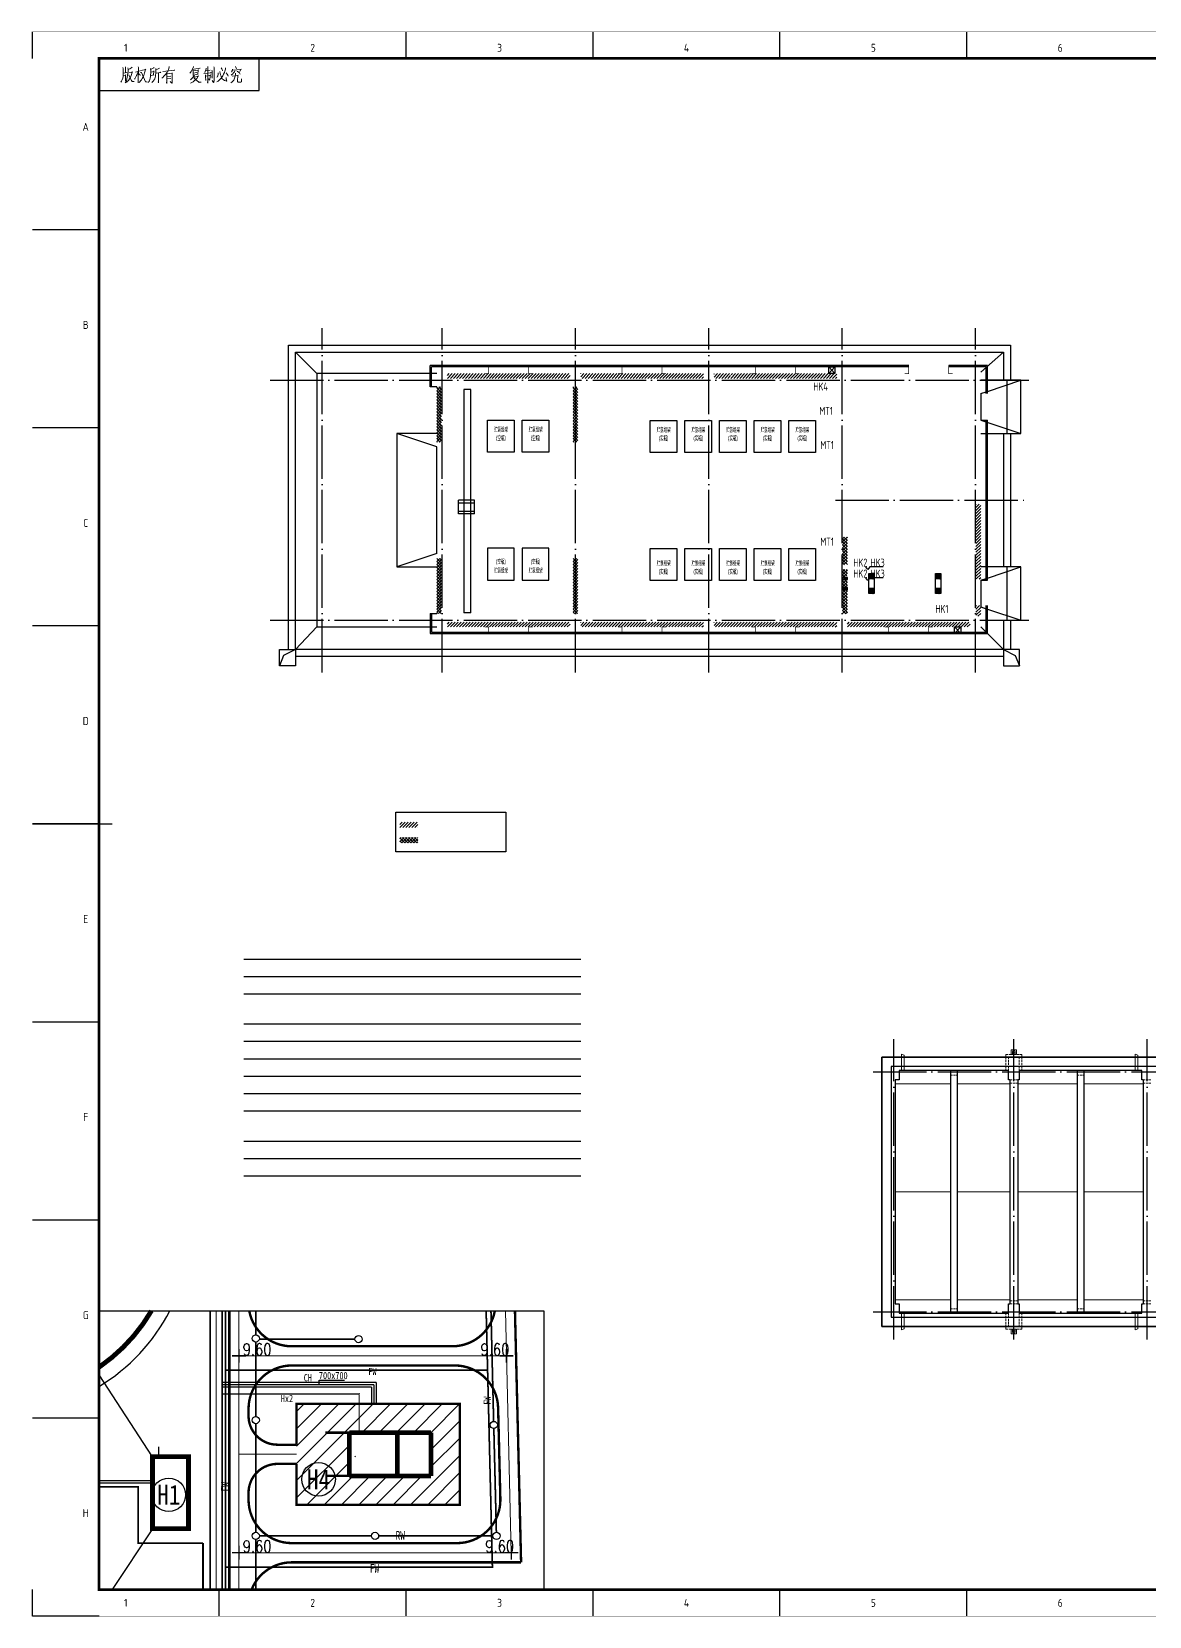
# Model space of a CAD drawing. Extents: x 175045 to 467920, y -30962 to 28493.
# Drawn here: x 291625 to 333536, y -30937 to 28473 of the extents above; entities that cross this region are included whole.
import ezdxf
from ezdxf.enums import TextEntityAlignment as Align

# ---------------------------------------------------------------- set-up
doc = ezdxf.new("R2010")
doc.units = 0
doc.header["$LTSCALE"] = 1000
doc.header["$MEASUREMENT"] = 0
for name, pattern in [('CENTER', [50.8, 31.75, -6.35, 6.35, -6.35]), ('CENTER1', [1.125, 0.75, -0.125, 0.125, -0.125]), ('DASH', [0.35, 0.25, -0.1]), ('DASHDOT', [1, 0.5, -0.25, 0, -0.25]), ('DASHED', [19.05, 12.7, -6.35]), ('DOTE', [2.42, 2, -0.2, 0.02, -0.2])]:
    doc.linetypes.add(name, pattern=pattern)
for name, color, linetype in [('3T_WOOD', 21, 'Continuous'), ('BM', 7, 'Continuous'), ('DIM_LEAD', 3, 'Continuous'), ('DOTE', 1, 'DOTE'), ('G-CH', 6, 'Continuous'), ('G-FW', 6, 'Continuous'), ('G-H2', 6, 'Continuous'), ('G-RW', 235, 'Continuous'), ('G-加药', 6, 'Continuous'), ('G-循环水补充水管', 6, 'Continuous'), ('PUB_TEXT', 7, 'Continuous'), ('S-室内标高', 7, 'Continuous'), ('S-排水箭头', 7, 'Continuous'), ('WALL', 255, 'Continuous'), ('Z-本期建构筑物', 4, 'Continuous'), ('坡道', 7, 'Continuous'), ('放坡', 4, 'Continuous'), ('虚线', 5, 'DASH'), ('设备外形', 251, 'Continuous'), ('轻质板', 8, 'Continuous'), ('铺地', 7, 'Continuous')]:
    doc.layers.add(name, color=color, linetype=linetype)
for name, color, linetype, lineweight in [('ROAD-CENT', 7, 'CENTER', 0), ('road_mr', 2, 'Continuous', 0), ('Road_s标高', 23, 'Continuous', 0), ('Z-综合管架', 25, 'Continuous', 0), ('z-说明', 7, 'Continuous', 0), ('屋面', 2, 'Continuous', 20), ('水', 33, 'Continuous', 18)]:
    doc.layers.add(name, color=color, linetype=linetype, lineweight=lineweight)
doc.styles.add('DIMST', font='SIMHEI.TTF', dxfattribs={"height": 15})
doc.styles.add('HT', font='SIMHEI.TTF')
doc.styles.add('HZ', font='geditxt.shx', dxfattribs={"width": 0.7, "bigfont": 'dxt.shx'})
doc.styles.add('SIMPLEX', font='txt.shx', dxfattribs={"height": 0.2})
doc.styles.get("Standard").update_dxf_attribs({"font": 'GBENOR', "bigfont": 'GBCBIG'})
doc.styles.add('TSSD_Rein', font='Tssdeng.shx', dxfattribs={"width": 0.7, "bigfont": 'tssdchn.shx'})
doc.styles.add('黑体', font='SIMHEI.TTF')
doc.linetypes.add('WALL', pattern='A,1,-1e-06,["■",HT,S=0.15,R=0,X=0,Y=-0.16],-1e-06', length=1.000002)
doc.linetypes.add('ZIGZAG', pattern='A,0.00254,-5.08,[131,ltypeshp.shx,S=5.08,R=0,X=-5.08,Y=0],-10.16,[131,ltypeshp.shx,S=5.08,R=180,X=5.08,Y=0],-5.08', length=20.32254)

# ---------------------------------------------------------------- blocks, each defined once
blk = doc.blocks.new('jzw-bh')
blk.add_circle((0, 0), 1.4)
at = {"style": 'SIMPLEX', "width": 0.8}
blk.add_attdef('JZW', text='', height=1, dxfattribs=at).set_placement((0, 0), align=Align.MIDDLE)
blk = doc.blocks.new('DLZXBG')
at = {"layer": 'Road_s标高', "const_width": 0.3}
for points in [[(-1.44, 0), (1.44, 0)], [(0, -1.44), (0, 1.44)]]:
    blk.add_lwpolyline(points, dxfattribs=at)
blk = doc.blocks.new('8')
at = {"layer": '铺地'}
h = blk.add_hatch(dxfattribs=at)
h.set_pattern_fill('ANSI31', color=252, scale=0.8, style=0)
h.set_pattern_definition([(45, (522.1867, 0), (-1.7960512, 1.7960512), [])])
h.paths.add_polyline_path([(3038.19, 1702), (3072.19, 1702), (3072.19, 1723), (3038.19, 1723)])
h.paths.add_polyline_path([(3049.19, 1717), (3059.19, 1717), (3066.19, 1717), (3066.19, 1708), (3059.19, 1708), (3049.19, 1708)], flags=16)
h.paths.add_polyline_path([(3050.15, 1712.13), (3054.04, 1712.13), (3052.09, 1710.18)], flags=0)
h.paths.add_polyline_path([(3050.56, 1711.92), (3059.09, 1711.92), (3059.09, 1715.95), (3050.56, 1715.95)], flags=8)
at = {"layer": 'G-CH', "color": 252, "linetype": 'CENTER1', "ltscale": 5}
for q in [(3022.69, 1727), (3054.32, 1723)]:
    blk.add_line((3054.32, 1727), q, dxfattribs=at)
at = {"layer": 'G-CH', "color": 252}
for p, q in [((3042.89, 1727), (3042.89, 1727.96)), ((3042.89, 1727.96), (3048.19, 1727.96))]:
    blk.add_line(p, q, dxfattribs=at)
at = {"layer": 'G-CH', "color": 252, "const_width": 0.25}
for points in [[(3054.82, 1727.5), (3022.69, 1727.5)], [(3053.82, 1726.5), (3022.69, 1726.5)], [(3053.82, 1726.5), (3053.82, 1723)], [(3054.82, 1727.5), (3054.82, 1723)]]:
    blk.add_lwpolyline(points, dxfattribs=at)
at = {"layer": 'G-FW', "color": 252, "const_width": 0.35}
for points in [[(3023.39, 1742.38), (3023.39, 1684.34)], [(3077.69, 1742.38), (3078.99, 1689)], [(3077.94, 1730), (3023.19, 1730)], [(3079.17, 1689), (3023.19, 1689)]]:
    blk.add_lwpolyline(points, dxfattribs=at)
at = {"layer": 'G-H2', "color": 252, "const_width": 0.1}
for points in [[(3022.69, 1725.2), (3051.39, 1725.2)], [(3022.69, 1725), (3051.19, 1725)], [(3051.19, 1717), (3051.19, 1725)], [(3051.39, 1717), (3051.39, 1725.2)]]:
    blk.add_lwpolyline(points, dxfattribs=at)
at = {"layer": 'G-RW', "color": 252, "ltscale": 0.5, "const_width": 0.35}
for points in [[(3029.69, 1742.38), (3029.69, 1737.38)], [(3078.69, 1742.38), (3079.25, 1719.37)], [(3050.36, 1736.5), (3030.43, 1736.5)], [(3029.69, 1735.88), (3029.69, 1720.38)], [(3029.69, 1718.88), (3029.69, 1696.25)], [(3079.29, 1717.87), (3079.82, 1696.26)], [(3029.69, 1694.75), (3029.69, 1684.34)], [(3053.79, 1695.5), (3030.44, 1695.5)], [(3079.09, 1695.5), (3055.29, 1695.5)]]:
    blk.add_lwpolyline(points, dxfattribs=at)
at = {"layer": 'G-RW', "color": 252}
for centre in [(3029.69, 1736.63), (3051.11, 1736.5), (3029.69, 1719.63), (3079.27, 1718.61), (3029.69, 1695.5), (3054.54, 1695.5), (3079.84, 1695.5)]:
    blk.add_circle(centre, 0.75, dxfattribs=at)
at = {"layer": 'G-加药', "color": 252, "const_width": 0.3}
for points in [[(3008.19, 1707), (2997.04, 1707)], [(3008.19, 1706.5), (2997.04, 1706.5)]]:
    blk.add_lwpolyline(points, dxfattribs=at)
at = {"layer": 'G-循环水补充水管', "color": 252, "const_width": 0.35}
for points in [[(3018.7, 1694), (3005.19, 1694), (3005.19, 1704.7), (3005.19, 1705.7), (2997.04, 1705.7)], [(3018.7, 1684.34), (3018.7, 1694)]]:
    blk.add_lwpolyline(points, dxfattribs=at)
at = {"layer": 'ROAD-CENT', "color": 252, "linetype": 'DASHDOT', "ltscale": 10}
for p, q in [((3026.19, 1742.38), (3026.19, 1684.34)), ((3081.69, 1742.38), (3082.92, 1692)), ((3081.92, 1733), (3026.19, 1733)), ((3038.19, 1712.5), (3026.19, 1712.5)), ((3082.92, 1692), (3026.19, 1692))]:
    blk.add_line(p, q, dxfattribs=at)
at = {"layer": 'road_mr', "color": 252, "const_width": 0.5}
for points in [[(3024.19, 1742.38), (3024.19, 1684.34)], [(3083.69, 1742.38), (3084.97, 1690)], [(3080.18, 1722.22), (3080.28, 1718.22)], [(3080.18, 1722.22), (3080.65, 1703.22)]]:
    blk.add_lwpolyline(points, dxfattribs=at)
for points in [[(3028.33, 1742.38, 0.362218), (3037.19, 1735)], [(3070.65, 1735, 0.36222), (3079.5, 1742.38, 0.36222)], [(3037.19, 1731, 0.414214), (3028.19, 1722)], [(3080.18, 1722.22, 0.407062), (3071.18, 1731)], [(3028.19, 1722), (3028.19, 1720.5, 0.414214), (3034.19, 1714.5), (3038.19, 1714.5)], [(3038.19, 1710.5), (3034.19, 1710.5, 0.414214), (3028.19, 1704.5), (3028.19, 1703)], [(3028.19, 1703, 0.414213), (3037.19, 1694)], [(3071.65, 1694, 0.421401), (3080.65, 1703.22)], [(3037.19, 1690, 0.306767), (3028.83, 1684.34, 0.306767)]]:
    blk.add_lwpolyline(points, format="xyb", dxfattribs=at)
at = {"layer": 'road_mr', "color": 252, "ltscale": 10, "const_width": 0.5}
for points in [[(3070.65, 1735), (3037.19, 1735)], [(3071.18, 1731), (3037.19, 1731)], [(3071.65, 1694), (3037.19, 1694)], [(3084.97, 1690), (3037.19, 1690)]]:
    blk.add_lwpolyline(points, dxfattribs=at)
at = {"layer": 'S-室内标高', "color": 252}
blk.add_line((3009.4, 1714.09), (3009.4, 1712), dxfattribs=at)
at = {"layer": 'S-排水箭头', "color": 252}
for points in [[(3008.19, 1712), (2997.04, 1729.07)], [(3008.19, 1697), (2999.75, 1684.34)]]:
    blk.add_lwpolyline(points, dxfattribs=at)
at = {"layer": 'Z-本期建构筑物', "color": 252, "const_width": 1}
for points in [[(2997.04, 1730.64, 0.110193), (3007.96, 1742.38)], [(2997.04, 1730.64, 0.110193), (3007.96, 1742.38, 0.110193)]]:
    blk.add_lwpolyline(points, format="xyb", dxfattribs=at)
at = {"layer": 'Z-本期建构筑物'}
blk.add_lwpolyline([(2997.04, 1742.38), (3089.72, 1742.38), (3089.72, 1684.34), (2997.04, 1684.34)], close=True, dxfattribs=at)
at = {"layer": 'Z-本期建构筑物', "color": 252, "linetype": 'WALL', "ltscale": 10, "const_width": 0.5}
blk.add_lwpolyline([(3038.19, 1714.5), (3038.19, 1723), (3072.19, 1723), (3072.19, 1702), (3038.19, 1702), (3038.19, 1710.5)], dxfattribs=at)
at = {"layer": 'Z-本期建构筑物', "color": 4}
for points, const_width in [([(3049.19, 1717), (3044.19, 1717)], 0.5), ([(3059.19, 1717), (3049.19, 1717)], 1), ([(3049.19, 1717), (3049.19, 1708)], 1), ([(3059.19, 1717), (3066.19, 1717)], 1), ([(3059.19, 1708), (3059.19, 1717)], 1), ([(3066.19, 1717), (3066.19, 1708)], 1), ([(3049.19, 1708), (3044.19, 1708)], 0.5), ([(3059.19, 1708), (3049.19, 1708)], 1), ([(3066.19, 1708), (3059.19, 1708)], 1)]:
    blk.add_lwpolyline(points, dxfattribs=dict(at, const_width=const_width))
at = {"layer": 'Z-本期建构筑物', "color": 252, "const_width": 1}
blk.add_lwpolyline([(3008.19, 1712), (3008.19, 1697), (3015.69, 1697), (3015.69, 1712)], close=True, dxfattribs=at)
at = {"layer": 'Z-本期建构筑物', "color": 252, "ltscale": 10}
blk.add_arc((2976.19, 1761), 40.2, 301.2419, 332.4102, dxfattribs=at)
at = {"layer": 'Z-综合管架', "color": 252, "linetype": 'ZIGZAG', "ltscale": 0.15}
blk.add_line((3021.44, 1742.38), (3021.44, 1684.34), dxfattribs=at)
at = {"layer": 'Z-综合管架', "color": 252, "const_width": 0.3}
for points in [[(3020.19, 1742.38), (3020.19, 1684.34)], [(3022.69, 1684.34), (3022.69, 1742.38)]]:
    blk.add_lwpolyline(points, dxfattribs=at)
at = {"layer": '放坡', "color": 252}
blk.add_arc((2976.19, 1761), 36.83, 304.4806, 329.6334, dxfattribs=at)
at = {"layer": 'BM', "color": 252}
ref = blk.add_blockref('jzw-bh', (3042.77, 1707.29), dxfattribs=dict(at, xscale=2.50000000000001, yscale=2.5, zscale=2.5, rotation=359.9999573616801))
ref.add_attrib('JZW', 'H4', dxfattribs={"layer": '0', "height": 4.167, "style": '黑体', "width": 0.85}).set_placement((3042.77, 1707.29), align=Align.MIDDLE)
ref = blk.add_blockref('jzw-bh', (3011.57, 1704.06), dxfattribs=dict(at, xscale=2.50000000000001, yscale=2.5, zscale=2.5, rotation=359.9999573616799))
ref.add_attrib('JZW', 'H1', dxfattribs={"layer": '0', "height": 4.167, "style": '黑体', "width": 0.85}).set_placement((3011.57, 1704.06), align=Align.MIDDLE)
at = {"layer": 'Z-本期建构筑物', "color": 252}
for p in [(3026.19, 1733), (3081.92, 1733), (3026.19, 1692), (3082.92, 1692)]:
    blk.add_blockref('DLZXBG', p, dxfattribs=at)
at = {"layer": 'G-CH', "color": 252, "style": 'DIMST', "width": 0.7}
for s, p in [('700x700', (3042.84, 1728.16)), ('CH', (3039.68, 1727.7))]:
    blk.add_text(s, height=1.5, dxfattribs=at).set_placement(p)
at = {"layer": 'G-FW', "color": 252, "ltscale": 0.5, "style": 'HT', "width": 0.8}
for height, p in [(1.5, (3053.14, 1729, 4.6)), (1.8, (3053.43, 1687.84, 4.6))]:
    blk.add_text('FW', height=height, dxfattribs=at).set_placement(p)
for height, p in [(1.5, (3078.65, 1722.82, 4.6)), (1.8, (3024.22, 1704.74, 4.6))]:
    blk.add_text('FW', height=height, rotation=90, dxfattribs=at).set_placement(p)
at = {"layer": 'G-H2', "color": 252, "style": 'HT', "width": 0.8}
blk.add_text('Hx2', height=1.5, dxfattribs=at).set_placement((3034.91, 1723.38, 4.6))
at = {"layer": 'G-RW', "color": 252, "ltscale": 0.5, "style": 'HT', "width": 0.8}
blk.add_text('RW', height=1.8, dxfattribs=at).set_placement((3058.82, 1694.73, 4.6))
at = {"layer": 'z-说明', "color": 252, "style": 'HZ', "width": 0.8}
for p in [(3026.97, 1733.08, 4.6), (3076.52, 1733.08, 4.6), (3026.97, 1692.08, 4.6), (3077.52, 1692.08, 4.6)]:
    blk.add_text('9.60', height=2.5, dxfattribs=at).set_placement(p)
blk = doc.blocks.new('GEDI_WK_A1')
at = {"color": 3}
for p, q in [((0, 584), (0, 594)), ((70.08, 584), (70.08, 594)), ((140.17, 584), (140.17, 594)), ((210.25, 584), (210.25, 594)), ((280.33, 584), (280.33, 594)), ((350.42, 584), (350.42, 594)), ((85, 572), (85, 584)), ((25, 572), (85, 572)), ((25, 519.75), (0, 519.75)), ((25, 445.5), (0, 445.5)), ((25, 371.25), (0, 371.25)), ((25, 297), (0, 297)), ((25, 222.75), (0, 222.75)), ((25, 148.5), (0, 148.5)), ((25, 74.25), (0, 74.25)), ((0, 0), (0, 10)), ((70.08, 0), (70.08, 10)), ((140.17, 0), (140.17, 10)), ((210.25, 0), (210.25, 10)), ((280.33, 0), (280.33, 10)), ((350.42, 0), (350.42, 10)), ((25, 0), (0, 0))]:
    blk.add_line(p, q, dxfattribs=at)
for points, const_width in [([(0, 0), (841, 0), (841, 594), (0, 594)], 0.1), ([(25, 10), (831, 10), (831, 584), (25, 584)], 1)]:
    blk.add_lwpolyline(points, close=True, dxfattribs=dict(at, const_width=const_width))
at = {"color": 3, "const_width": 0.5}
blk.add_lwpolyline([(30, 297), (0, 297)], dxfattribs=at)
at = {"color": 3}
for s, p in [('1', (35.04, 588)), ('2', (105.12, 588)), ('3', (175.21, 588)), ('4', (245.29, 588)), ('5', (315.38, 588)), ('6', (385.46, 588)), ('1', (35.04, 5)), ('2', (105.12, 5)), ('3', (175.21, 5)), ('4', (245.29, 5)), ('5', (315.38, 5)), ('6', (385.46, 5))]:
    blk.add_text(s, height=3, dxfattribs=at).set_placement(p, align=Align.MIDDLE)
for s, p in [('A', (20, 556.88)), ('B', (20, 482.62)), ('C', (20, 408.38)), ('D', (20, 334.12)), ('E', (20, 259.88)), ('F', (20, 185.62)), ('G', (20, 111.38)), ('H', (20, 37.12))]:
    blk.add_text(s, height=3, dxfattribs=at).set_placement(p, align=Align.CENTER)
blk = doc.blocks.new('GEDI_Copyright_2012')
at = {"color": 7, "lineweight": 0}
for points in [[(8.99, -3.43), (9.11, -3.83), (9.11, -5.03), (9.11, -5.93), (9.03, -6.73), (8.9, -7.33), (8.73, -8.03), (8.48, -8.53), (8.22, -8.93)], [(9.16, -5.48), (10.39, -5.28)], [(10.81, -3.53), (10.9, -4.03), (10.9, -4.68), (10.81, -5.53), (10.73, -6.33), (10.6, -7.03), (10.47, -7.68), (10.3, -8.23), (10.09, -8.72), (9.84, -9.08)], [(9.88, -3.13), (9.96, -3.43), (9.96, -5.33)], [(11.2, -5.43), (12.56, -5.08), (12.47, -4.93), (12.26, -5.58), (12, -6.38), (11.75, -6.98), (11.45, -7.63), (11.03, -8.23), (10.6, -8.68), (10.26, -9.03)], [(12.43, -3.23), (12.34, -3.38), (11.53, -3.88), (10.98, -4.13)], [(14.72, -4.88), (14.42, -5.73), (14.08, -6.43), (13.74, -7.13), (13.45, -7.63), (13.36, -7.78)], [(13.62, -5.08), (15.4, -4.68)], [(14.64, -3.13), (14.81, -3.38), (14.76, -3.33), (14.72, -9.13), (14.68, -8.72), (14.72, -8.13)], [(14.72, -5.63), (15.27, -6.03), (15.4, -6.33)], [(15.7, -4.48), (17.52, -4.18), (17.44, -4.03), (17.27, -4.68), (17.1, -5.43), (16.93, -5.93), (16.76, -6.43), (16.55, -6.93), (16.21, -7.48), (15.91, -7.98), (15.61, -8.43), (15.32, -8.72), (15.02, -8.98)], [(15.61, -5.23), (15.87, -5.28), (17.44, -8.72), (18.2, -8.83), (17.44, -8.63), (17.14, -8.08)], [(20.67, -3.38), (20.5, -3.48), (19.35, -4.13), (19.27, -3.73), (19.4, -4.13), (19.4, -5.43), (19.35, -6.23), (19.31, -6.78), (19.22, -7.33), (19.1, -7.83), (18.93, -8.33), (18.72, -8.68), (18.54, -8.98)], [(19.48, -6.38), (19.56, -6.33), (20.54, -6.18), (20.41, -6.23), (20.54, -4.68), (20.63, -4.88), (19.44, -5.13)], [(22.67, -3.58), (21.99, -3.98), (21.35, -4.13), (21.26, -3.73), (21.35, -4.33), (21.31, -4.93), (21.26, -5.58), (21.22, -6.13), (21.13, -6.63), (21.05, -7.18), (20.92, -7.58), (20.71, -7.88), (20.5, -8.23), (20.28, -8.53), (20.07, -8.78), (19.86, -8.98)], [(21.31, -5.53), (23.22, -5.23), (23.09, -5.18), (22.88, -5.28)], [(22.28, -5.43), (22.28, -9.13), (22.24, -8.88), (22.28, -8.48)], [(26.28, -2.98), (26.28, -3.23), (26.02, -4.08), (25.76, -4.68), (25.51, -5.08), (25.04, -5.83), (24.36, -6.63), (23.9, -7.13), (23.6, -7.38)], [(23.98, -4.83), (28.4, -4.43), (28.14, -4.33)], [(25.34, -5.53), (25.43, -5.73), (25.38, -9.03), (25.38, -9.33), (25.34, -9.03), (25.38, -8.68)], [(25.43, -5.73), (27.38, -5.53), (27.38, -5.43), (27.47, -5.53), (27.38, -5.58), (27.38, -9.08), (27.34, -9.28), (26.66, -8.63), (27.34, -9.18)], [(28.14, -4.33), (27.8, -4.48)], [(35.45, -3.03), (35.49, -3.23), (34.98, -4.18), (34.52, -4.83), (34.26, -5.23), (34.05, -5.53)], [(35.11, -4.08), (36.34, -3.93), (37.87, -3.68), (37.75, -3.63), (37.49, -3.73)], [(35.24, -4.43), (35.28, -4.73), (35.32, -5.58), (35.32, -6.38), (35.28, -6.23), (37.19, -5.93), (37.07, -5.93), (37.15, -4.23), (37.28, -4.38), (35.28, -4.68)], [(36.64, -5.28), (35.36, -5.48)], [(39.27, -5.63), (42.08, -5.33), (42.03, -5.33), (41.87, -5.28), (41.65, -5.38)], [(40.12, -3.58), (40.16, -3.88), (39.83, -4.93), (39.66, -5.23)], [(40.12, -4.48), (41.74, -4.33)], [(40.8, -3.03), (40.84, -3.28), (40.8, -9.23), (40.72, -8.88), (40.8, -8.53)], [(42.33, -4.33), (42.42, -4.58), (42.42, -7.33), (42.33, -6.83), (42.37, -6.53)], [(43.1, -3.13), (43.18, -3.43), (43.14, -8.23), (43.14, -8.53), (43.1, -8.78), (43.05, -8.88), (42.97, -8.98), (42.37, -8.23), (43.05, -8.88)], [(47.43, -3.48), (47.39, -4.03), (47.17, -4.73), (47, -5.28), (46.71, -5.88), (46.45, -6.48), (46.2, -6.88), (45.86, -7.38), (45.47, -7.78), (45.09, -8.13), (44.67, -8.48), (44.24, -8.72)], [(44.67, -5.43), (44.63, -5.93), (44.5, -6.48), (44.37, -6.83), (44.24, -7.03)], [(45.26, -4.88), (45.43, -5.63), (45.56, -6.18), (45.77, -6.68), (45.99, -7.23), (46.24, -7.63), (46.58, -7.93), (47.05, -8.28), (47.51, -8.43), (47.81, -8.48), (47.94, -8.48), (47.73, -7.78), (47.64, -7.13), (47.81, -8.48)], [(45.82, -3.53), (46.07, -3.93), (46.24, -4.28), (46.32, -4.48), (46.32, -4.63)], [(47.64, -5.43), (48.07, -5.93), (48.36, -6.28), (48.49, -6.58)], [(51.21, -5.48), (51.21, -5.83), (51.08, -6.58), (50.95, -7.03), (50.83, -7.43), (50.7, -7.78), (50.53, -8.13), (50.32, -8.43), (50.06, -8.68), (49.77, -8.93), (49.43, -9.18)], [(50.91, -4.68), (50.83, -4.98), (50.44, -5.43), (50.06, -5.83), (49.81, -6.03), (49.55, -6.23)], [(50.06, -3.98), (50.02, -4.33), (49.94, -4.58), (49.85, -4.83), (49.77, -4.98), (49.68, -5.03), (50.02, -4.43), (53.29, -4.13), (53.16, -4.03), (52.78, -4.83)], [(51.21, -3.03), (51.47, -3.58), (51.55, -3.93)], [(51.76, -4.78), (52.27, -5.13), (52.65, -5.43), (52.83, -5.68), (52.91, -5.88)], [(9.11, -6.38), (10.01, -6.28), (9.92, -6.13), (9.92, -8.38), (9.88, -8.08), (9.88, -7.68)], [(11.15, -6.08), (12.34, -8.63), (13.15, -8.68), (12.38, -8.58), (12.17, -8.28)], [(26.96, -6.58), (25.47, -6.73)], [(25.47, -7.68), (26.96, -7.53)], [(35.71, -6.38), (35.71, -6.53), (34.98, -7.43), (34.56, -7.78), (34.26, -8.03)], [(35.62, -6.88), (35.75, -6.98), (37.28, -6.68), (37.23, -6.53), (36.77, -7.33), (36.47, -7.68), (36.17, -7.98), (35.71, -8.38), (35.28, -8.72), (34.81, -8.98), (34.26, -9.23)], [(35.54, -7.38), (35.62, -7.43), (37.57, -8.98), (38.3, -8.93), (37.57, -8.93), (37.32, -8.78)], [(39.87, -6.13), (39.95, -6.68), (39.95, -6.78), (40, -8.28), (39.95, -7.98), (40, -7.73)], [(40, -6.58), (41.95, -6.28), (41.82, -6.13), (41.74, -6.53), (41.69, -7.18), (41.61, -7.63), (41.57, -7.93), (41.44, -8.08), (41.06, -7.58), (41.48, -8.03)], [(49.98, -6.68), (52.19, -6.43), (52.06, -6.28), (52.02, -6.58), (51.93, -8.18), (51.97, -8.63), (52.06, -8.78), (52.19, -8.88), (52.4, -8.88), (52.61, -8.88), (53.21, -8.88), (53.42, -8.78), (53.46, -8.72), (53.42, -7.68), (53.42, -8.78)]]:
    blk.add_lwpolyline(points, dxfattribs=at)

msp = doc.modelspace()

# ---------------------------------------------------------------- hatches: boundary and pattern name
at = {"layer": 'WALL'}
h = msp.add_hatch(dxfattribs=at)
h.set_pattern_fill('ANSI31', color=251, scale=50, style=0)
h.set_pattern_definition([(45, (307215.54, 15474.36), (-56.1266, 56.1266), [])])
h.paths.add_polyline_path([(311815.5, 15474.4), (311815.5, 15654.4), (307215.5, 15654.4), (307215.5, 15474.4)])
h.paths.add_polyline_path([(316815.5, 15474.4), (316815.5, 15654.4), (312215.5, 15654.4), (312215.5, 15474.4)])
h = msp.add_hatch(dxfattribs=at)
h.set_pattern_fill('ANSI31', color=251, scale=50, style=0)
h.set_pattern_definition([(45, (317215.54, 15524.36), (-56.1266, 56.1266), [])])
h.paths.add_polyline_path([(317215.5, 15654.4), (317215.5, 15474.4), (317897.8, 15474.4), (317849.4, 15576.8, -1), (317832.4, 15613, -1), (317849.4, 15576.8), (317897.8, 15474.4), (321815.5, 15474.4), (321815.5, 15654.4)])
h = msp.add_hatch(dxfattribs=at)
h.set_pattern_fill('ANSI37', color=245, scale=50, style=0)
h.set_pattern_definition([(45, (306815.54, 6704.36), (-56.1266, 56.1266), []), (135, (306815.54, 6704.36), (-56.1266, -56.1266), [])])
h.paths.add_polyline_path([(306815.5, 14654.4), (306995.5, 14654.4), (306995.5, 15154.4), (306815.5, 15154.4)])
h.paths.add_polyline_path([(306995.5, 14654.4), (306815.5, 14654.4), (306815.5, 13084.4), (306995.5, 13084.4)])
h.paths.add_polyline_path([(306995.5, 8724.4), (306815.5, 8724.4), (306815.5, 7154.4), (306995.5, 7154.4)])
h.paths.add_polyline_path([(306995.5, 7154.4), (306815.5, 7154.4), (306815.5, 6654.4), (306995.5, 6654.4)])
h = msp.add_hatch(dxfattribs=at)
h.set_pattern_fill('ANSI37', color=245, scale=50, style=0)
h.set_pattern_definition([(45, (311925.54, 6704.36), (-56.1266, 56.1266), []), (135, (311925.54, 6704.36), (-56.1266, -56.1266), [])])
h.paths.add_polyline_path([(312015.5, 14504.4), (312105.5, 14504.4), (312105.5, 15154.4), (312015.5, 15154.4)])
h.paths.add_polyline_path([(312015.5, 15154.4), (311925.5, 15154.4), (311925.5, 14504.4), (312015.5, 14504.4)])
h.paths.add_polyline_path([(312015.5, 14504.4), (311925.5, 14504.4), (311925.5, 13084.4), (312015.5, 13084.4)])
h.paths.add_polyline_path([(312015.5, 13084.4), (312105.5, 13084.4), (312105.5, 14504.4), (312015.5, 14504.4)])
h.paths.add_polyline_path([(312105.5, 8724.4), (312015.5, 8724.4), (312015.5, 7104.4), (312105.5, 7104.4)])
h.paths.add_polyline_path([(312015.5, 8724.4), (311925.5, 8724.4), (311925.5, 7104.4), (312015.5, 7104.4)])
h.paths.add_polyline_path([(312015.5, 7104.4), (311925.5, 7104.4), (311925.5, 6654.4), (312015.5, 6654.4)])
h.paths.add_polyline_path([(312015.5, 6654.4), (312105.5, 6654.4), (312105.5, 7104.4), (312015.5, 7104.4)])
h = msp.add_hatch(dxfattribs=at)
h.set_pattern_fill('ANSI31', color=251, scale=50, style=0)
h.set_pattern_definition([(45, (322215.54, 6154.36), (-56.1266, 56.1266), [])])
h.paths.add_polyline_path([(326815.5, 6334.4), (322215.5, 6334.4), (322215.5, 6154.4), (326815.5, 6154.4)])
h.paths.add_polyline_path([(327035.5, 7954.4), (327215.5, 7954.4), (327215.5, 10754.4), (327035.5, 10754.4)])
h.paths.add_polyline_path([(327215.5, 6954.4), (327035.5, 6954.4), (327035.5, 6554.4), (327215.5, 6554.4)])
h = msp.add_hatch(dxfattribs=at)
h.set_pattern_fill('ANSI37', color=245, scale=50, style=0)
h.set_pattern_definition([(45, (322035.54, 6654.36), (-56.1266, 56.1266), []), (135, (322035.54, 6654.36), (-56.1266, -56.1266), [])])
h.paths.add_polyline_path([(322215.5, 7004.7), (322139.7, 7075.9, -1), (322110.5, 7103.3, -1), (322139.7, 7075.9), (322215.5, 7004.7), (322215.5, 7549.4), (322035.5, 7549.4), (322035.5, 6654.4), (322215.5, 6654.4)])
h.paths.add_polyline_path([(322035.5, 7629.4), (322159.3, 7629.4), (322215.5, 7712.5), (322215.5, 7929.4), (322035.5, 7929.4)])
h.paths.add_polyline_path([(322035.5, 8009.4), (322150.4, 8009.4), (322215.5, 8110.5), (322215.5, 8314.4), (322035.5, 8314.4)])
h.paths.add_polyline_path([(322215.5, 9524.4), (322035.5, 9524.4), (322035.5, 8494.4), (322215.5, 8494.4)])
h = msp.add_hatch(dxfattribs=at)
h.set_pattern_fill('ANSI31', color=251, scale=50, style=0)
h.set_pattern_definition([(45, (307215.54, 6154.36), (-56.1266, 56.1266), [])])
h.paths.add_polyline_path([(307215.5, 6334.4), (307215.5, 6154.4), (311815.5, 6154.4), (311815.5, 6334.4)])
h.paths.add_polyline_path([(316815.5, 6154.4), (316815.5, 6334.4), (312215.5, 6334.4), (312215.5, 6154.4)])
h = msp.add_hatch(dxfattribs=at)
h.set_pattern_fill('ANSI31', color=251, scale=50, style=0)
h.set_pattern_definition([(45, (317215.54, 6104.36), (-56.1266, 56.1266), [])])
h.paths.add_polyline_path([(321815.5, 6154.4), (321815.5, 6334.4), (317215.5, 6334.4), (317215.5, 6154.4)])
h = msp.add_hatch(dxfattribs=at)
h.set_pattern_fill('ANSI31', color=251, scale=50, style=0)
h.set_pattern_definition([(45, (305427.27, -1363.49), (-56.127, 56.127), [])])
h.paths.add_polyline_path([(306103, -1363.5), (306103, -1163.5), (305427.3, -1163.5), (305427.3, -1363.5)])
h = msp.add_hatch(dxfattribs=at)
h.set_pattern_fill('ANSI37', color=245, scale=50, style=0)
h.set_pattern_definition([(45, (134151.18, -254337.44), (-56.1266, 56.1266), []), (135, (134151.18, -254337.44), (-56.1266, -56.1266), [])])
h.paths.add_polyline_path([(306103, -1932), (306103, -1732), (305427.3, -1732), (305427.3, -1932)])
at = {"layer": '设备外形', "linetype": 'Continuous'}
h = msp.add_hatch(dxfattribs=at)
h.set_pattern_fill('STEEL', color=256, scale=20, style=0)
h.set_pattern_definition([(45, (247963.67, -28915.916), (-44.90128, 44.90128), []), (45, (247963.67, -28884.166), (-44.90128, 44.90128), [])])
h.paths.add_polyline_path([(323015.5, 8154.4), (323015.5, 7954.4), (323215.5, 7954.4), (323215.5, 8154.4)])
h.paths.add_polyline_path([(323215.5, 7604.4), (323015.5, 7604.4), (323015.5, 7404.4), (323215.5, 7404.4)])
h = msp.add_hatch(dxfattribs=at)
h.set_pattern_fill('STEEL', color=256, scale=20, style=0)
h.set_pattern_definition([(45, (250463.67, -28915.916), (-44.90128, 44.90128), []), (45, (250463.67, -28884.166), (-44.90128, 44.90128), [])])
h.paths.add_polyline_path([(325515.5, 8154.4), (325515.5, 7954.4), (325715.5, 7954.4), (325715.5, 8154.4)])
h.paths.add_polyline_path([(325715.5, 7604.4), (325515.5, 7604.4), (325515.5, 7404.4), (325715.5, 7404.4)])

# ---------------------------------------------------------------- linework, layer by layer
at = {"color": 6}
for p, q in [((321515.5, 15654.4), (321745.5, 15904.4)), ((321745.5, 15654.4), (321515.5, 15904.4)), ((322035.5, 7929.4), (322215.5, 8009.4)), ((322215.5, 7929.4), (322035.5, 8009.4)), ((322035.5, 7549.4), (322215.5, 7629.4)), ((322215.5, 7549.4), (322035.5, 7629.4)), ((326235.5, 5904.4), (326465.5, 6154.4)), ((326465.5, 5904.4), (326235.5, 6154.4))]:
    msp.add_line(p, q, dxfattribs=at)
at = {"color": 4}
for p, q in [((299576, -6301.3), (312220.5, -6301.3)), ((299576, -6952.7), (312220.5, -6952.7)), ((299576, -7604.2), (312220.5, -7604.2)), ((299576, -8727.8), (312220.5, -8727.8)), ((299576, -9379.3), (312220.5, -9379.3)), ((299576, -10030.7), (312220.5, -10030.7)), ((299576, -10682.2), (312220.5, -10682.2)), ((326086.5, -10477.3), (326086.5, -19577.3)), ((326336.5, -10477.3), (326336.5, -19577.3)), ((330836.5, -10477.3), (330836.5, -19577.3)), ((331086.5, -10477.3), (331086.5, -19577.3)), ((328311.5, -10827.3), (328311.5, -19227.3)), ((328611.5, -10827.3), (328611.5, -19227.3)), ((333311.5, -10827.3), (333311.5, -19227.3)), ((299576, -11333.6), (312220.5, -11333.6)), ((299576, -11985.1), (312220.5, -11985.1)), ((299576, -13124.2), (312220.5, -13124.2)), ((299576, -13775.6), (312220.5, -13775.6)), ((299576, -14427.1), (312220.5, -14427.1))]:
    msp.add_line(p, q, dxfattribs=at)
for p, q in [((328661.5, -9977.3), (328261.5, -9977.3)), ((328661.5, -20077.3), (328261.5, -20077.3))]:
    msp.add_line(p, q)
at = {"color": 6}
for points in [[(321745.5, 15654.4), (321515.5, 15654.4), (321515.5, 15904.4), (321745.5, 15904.4), (321745.5, 15654.4)], [(322035.5, 8009.4), (322035.5, 7929.4), (322215.5, 7929.4), (322215.5, 8009.4), (322035.5, 8009.4)], [(322035.5, 7629.4), (322035.5, 7549.4), (322215.5, 7549.4), (322215.5, 7629.4), (322035.5, 7629.4)], [(326465.5, 5904.4), (326235.5, 5904.4), (326235.5, 6154.4), (326465.5, 6154.4), (326465.5, 5904.4)]]:
    msp.add_lwpolyline(points, dxfattribs=at)
at = {"color": 6, "const_width": 50}
for points in [[(322010.5, 14329.4), (322010.5, 14479.4)], [(322010.5, 13079.4), (322010.5, 13229.4)], [(322010.5, 8329.4), (322010.5, 8479.4)]]:
    msp.add_lwpolyline(points, dxfattribs=at)
at = {"color": 4}
msp.add_lwpolyline([(305275.6, -794.1), (309399.6, -794.1), (309399.6, -2272.2), (305275.6, -2272.2)], close=True, dxfattribs=at)
for points in [[(343961.5, -20077.3), (323511.5, -20077.3), (323511.5, -9977.3), (343961.5, -9977.3)], [(348911.5, -14777.3), (343961.5, -14777.3), (343961.5, -9977.3), (323511.5, -9977.3), (323511.5, -20077.3), (348911.5, -20077.3), (348911.5, -14777.3)]]:
    msp.add_lwpolyline(points)
msp.add_lwpolyline([(348561.5, -15127.3), (343611.5, -15127.3), (343611.5, -10327.3), (323861.5, -10327.3), (323861.5, -19727.3), (348561.5, -19727.3)], close=True)
for points in [[(324161.5, -10477.3), (324161.5, -10827.3), (324011.5, -10827.3)], [(328261.5, -10477.3), (324161.5, -10477.3)], [(328311.5, -10827.3), (328261.5, -10827.3), (328261.5, -10477.3)], [(328661.5, -10477.3), (328661.5, -10827.3), (328611.5, -10827.3)], [(333261.5, -10477.3), (328661.5, -10477.3)], [(333311.5, -10827.3), (333261.5, -10827.3), (333261.5, -10477.3)], [(324011.5, -10827.3), (324011.5, -19227.3)], [(324011.5, -19227.3), (324161.5, -19227.3), (324161.5, -19577.3)], [(324161.5, -19577.3), (328261.5, -19577.3)], [(328261.5, -19577.3), (328261.5, -19227.3), (328311.5, -19227.3)], [(328611.5, -19227.3), (328661.5, -19227.3), (328661.5, -19577.3)], [(328661.5, -19577.3), (333261.5, -19577.3)], [(333261.5, -19577.3), (333261.5, -19227.3), (333311.5, -19227.3)]]:
    msp.add_lwpolyline(points, dxfattribs=at)
at = {"layer": '3T_WOOD'}
for p, q in [((302315.5, 15654.4), (301515.5, 16454.4)), ((327215.5, 15704.4), (328065.5, 16454.4)), ((302315.5, 6154.4), (301515.5, 5304.4)), ((327215.5, 6154.4), (328065.5, 5304.4))]:
    msp.add_line(p, q, dxfattribs=at)
for points in [[(301255.5, 5304.4), (301255.5, 16714.4), (328325.5, 16714.4), (328325.5, 15404.4)], [(328065.5, 6404.4), (328065.5, 5304.4), (301515.5, 5304.4), (301515.5, 16454.4), (328065.5, 16454.4), (328065.5, 15404.4)], [(328065.5, 13404.4), (328065.5, 8404.4)], [(328325.5, 13404.4), (328325.5, 8404.4)], [(328325.5, 6404.4), (328325.5, 5304.4)], [(301515.5, 5304.4), (301069, 5086.8), (300915.5, 4704.4)], [(328065.5, 5044.4), (301515.5, 5044.4)], [(328065.5, 5304.4), (328512.1, 5086.8), (328665.5, 4704.4)]]:
    msp.add_lwpolyline(points, dxfattribs=at)
for points in [[(301515.5, 4704.4), (300915.5, 4704.4), (300915.5, 5304.4), (301515.5, 5304.4)], [(328065.5, 4704.4), (328665.5, 4704.4), (328665.5, 5304.4), (328065.5, 5304.4)]]:
    msp.add_lwpolyline(points, close=True, dxfattribs=at)
at = {"layer": 'DIM_LEAD'}
for points in [[(323558, 8404), (323053.8, 8404), (322977.5, 8310.4), (322901.2, 8404)], [(323558, 7992.3), (323053.8, 7992.3), (322977.5, 7898.6), (322901.2, 7992.3)]]:
    msp.add_lwpolyline(points, dxfattribs=at)
at = {"layer": 'DOTE'}
for p, q in [((302515.5, 4454.4), (302515.5, 17354.4)), ((307015.5, 4454.4), (307015.5, 17354.4)), ((312015.5, 4454.4), (312015.5, 17354.4)), ((317015.5, 4454.4), (317015.5, 17354.4)), ((322015.5, 4454.4), (322015.5, 17354.4)), ((327015.5, 4454.4), (327015.5, 17354.4)), ((300565.5, 15404.4), (329015.5, 15404.4)), ((321765.5, 10904.4), (329015.5, 10904.4)), ((300565.5, 6404.4), (329015.5, 6404.4)), ((323961.5, -20558.9), (323961.5, -9303.5)), ((328461.5, -20558.9), (328461.5, -9303.5)), ((333461.5, -20558.9), (333461.5, -9303.5)), ((323183.6, -10527.3), (349517.3, -10527.3)), ((323183.6, -19527.3), (349517.3, -19527.3))]:
    msp.add_line(p, q, dxfattribs=at)
at = {"layer": 'WALL'}
for p, q in [((327215.5, 14904.4), (327215.5, 13904.4)), ((306815.5, 8904.4), (306815.5, 12904.4)), ((327215.5, 7904.4), (327215.5, 6904.4)), ((323511.5, -10427.3), (323511.5, -19627.3))]:
    msp.add_line(p, q, dxfattribs=at)
msp.add_lwpolyline([(306815.5, 15654.4), (302315.5, 15654.4), (302315.5, 6154.4), (306815.5, 6154.4)], dxfattribs=at)
at = {"layer": 'WALL', "const_width": 25}
for points in [[(308615.5, 15904.4), (308765.5, 15904.4), (308765.5, 15654.4), (308615.5, 15654.4)], [(310415.5, 15904.4), (310265.5, 15904.4), (310265.5, 15654.4), (310415.5, 15654.4)], [(313615.5, 15904.4), (313765.5, 15904.4), (313765.5, 15654.4), (313615.5, 15654.4)], [(315415.5, 15904.4), (315265.5, 15904.4), (315265.5, 15654.4), (315415.5, 15654.4)], [(318615.5, 15904.4), (318765.5, 15904.4), (318765.5, 15654.4), (318615.5, 15654.4)], [(320415.5, 15904.4), (320265.5, 15904.4), (320265.5, 15654.4), (320415.5, 15654.4)], [(324365.5, 15954.4), (324515.5, 15954.4), (324515.5, 15654.4), (324365.5, 15654.4)], [(326165.5, 15954.4), (326015.5, 15954.4), (326015.5, 15654.4), (326165.5, 15654.4)], [(308615.5, 5904.4), (308765.5, 5904.4), (308765.5, 6154.4), (308615.5, 6154.4)], [(310415.5, 5904.4), (310265.5, 5904.4), (310265.5, 6154.4), (310415.5, 6154.4)], [(313615.5, 5904.4), (313765.5, 5904.4), (313765.5, 6154.4), (313615.5, 6154.4)], [(315415.5, 5904.4), (315265.5, 5904.4), (315265.5, 6154.4), (315415.5, 6154.4)], [(318615.5, 5904.4), (318765.5, 5904.4), (318765.5, 6154.4), (318615.5, 6154.4)], [(320415.5, 5904.4), (320265.5, 5904.4), (320265.5, 6154.4), (320415.5, 6154.4)], [(323615.5, 5904.4), (323765.5, 5904.4), (323765.5, 6154.4), (323615.5, 6154.4)], [(325415.5, 5904.4), (325265.5, 5904.4), (325265.5, 6154.4), (325415.5, 6154.4)]]:
    msp.add_lwpolyline(points, dxfattribs=at)
at = {"layer": '坡道', "color": 4}
for p, q in [((327215.5, 14904.4), (327415.5, 14971)), ((327465.5, 14987.7), (328715.5, 15404.4)), ((327215.5, 13904.4), (328715.5, 13404.4)), ((306815.5, 12904.4), (305315.5, 13404.4)), ((306815.5, 8904.4), (305315.5, 8404.4)), ((327465.5, 7987.7), (328715.5, 8404.4)), ((327215.5, 7904.4), (327415.5, 7971)), ((327215.5, 6904.4), (327415.5, 6837.7)), ((327465.5, 6821), (328715.5, 6404.4))]:
    msp.add_line(p, q, dxfattribs=at)
for points in [[(327415.5, 15404.4), (327215.5, 15404.4)], [(327465.5, 13404.4), (328715.5, 13404.4), (328715.5, 15404.4), (327465.5, 15404.4)], [(306815.5, 13404.4), (305315.5, 13404.4), (305315.5, 8404.4), (306815.5, 8404.4)], [(327215.5, 13404.4), (327415.5, 13404.4)], [(327415.5, 8404.4), (327215.5, 8404.4)], [(327465.5, 6404.4), (328715.5, 6404.4), (328715.5, 8404.4), (327465.5, 8404.4)], [(327215.5, 6404.4), (327415.5, 6404.4)]]:
    msp.add_lwpolyline(points, dxfattribs=at)
at = {"layer": '屋面'}
for p, q in [((324011.5, -15027.3), (326086.5, -15027.3)), ((326336.5, -15027.3), (328311.5, -15027.3)), ((328611.5, -15027.3), (330836.5, -15027.3)), ((331086.5, -15027.3), (333311.5, -15027.3))]:
    msp.add_line(p, q, dxfattribs=at)
for points in [[(326086.5, -10977.3), (324011.5, -10977.3)], [(328311.5, -10977.3), (326336.5, -10977.3)], [(330836.5, -10977.3), (328611.5, -10977.3)], [(333311.5, -10977.3), (331086.5, -10977.3)], [(326086.5, -19077.3), (324011.5, -19077.3)], [(328311.5, -19077.3), (326336.5, -19077.3)], [(330836.5, -19077.3), (328611.5, -19077.3)], [(333311.5, -19077.3), (331086.5, -19077.3)]]:
    msp.add_lwpolyline(points, dxfattribs=at)
at = {"layer": '水', "color": 6, "ltscale": 0.3}
for p, q in [((324242, -9861.7), (324242, -10477.3)), ((324342, -9895.3), (324242, -9861.7)), ((324342, -9895.3), (324342, -10477.3)), ((333002.8, -9861.7), (333002.8, -10477.3)), ((333102.8, -9895.3), (333002.8, -9861.7)), ((333102.8, -9895.3), (333102.8, -10477.3)), ((324242, -20192.9), (324242, -19577.3)), ((324342, -20159.4), (324342, -19577.3)), ((333002.8, -20192.9), (333002.8, -19577.3)), ((333102.8, -20159.4), (333102.8, -19577.3)), ((324342, -20159.4), (324242, -20192.9)), ((333102.8, -20159.4), (333002.8, -20192.9))]:
    msp.add_line(p, q, dxfattribs=at)
at = {"layer": '水', "linetype": 'DASH', "ltscale": 0.3}
for p, q in [((328161.5, -9877.3), (328161.5, -10477.3)), ((328761.5, -9877.3), (328161.5, -9877.3)), ((328261.5, -9977.3), (328261.5, -10477.3)), ((328661.5, -9977.3), (328261.5, -9977.3)), ((328661.5, -9977.3), (328661.5, -10477.3)), ((328761.5, -9877.3), (328761.5, -10477.3)), ((326086.5, -10527.3), (326336.5, -10527.3)), ((326086.5, -10647.3), (326336.5, -10647.3)), ((330836.5, -10527.3), (331086.5, -10527.3)), ((330836.5, -10647.3), (331086.5, -10647.3)), ((328311.5, -10827.3), (328611.5, -10827.3)), ((328311.5, -10947.3), (328611.5, -10947.3)), ((333311.5, -10827.3), (333611.5, -10827.3)), ((333311.5, -10947.3), (333611.5, -10947.3)), ((326086.5, -19407.3), (326336.5, -19407.3)), ((326086.5, -19527.3), (326336.5, -19527.3)), ((328161.5, -20177.3), (328161.5, -19577.3)), ((328261.5, -20077.3), (328261.5, -19577.3)), ((328311.5, -19107.3), (328611.5, -19107.3)), ((328311.5, -19227.3), (328611.5, -19227.3)), ((328661.5, -20077.3), (328661.5, -19577.3)), ((328761.5, -20177.3), (328761.5, -19577.3)), ((330836.5, -19407.3), (331086.5, -19407.3)), ((330836.5, -19527.3), (331086.5, -19527.3)), ((333311.5, -19107.3), (333611.5, -19107.3)), ((333311.5, -19227.3), (333611.5, -19227.3)), ((328761.5, -20177.3), (328161.5, -20177.3)), ((328661.5, -20077.3), (328261.5, -20077.3))]:
    msp.add_line(p, q, dxfattribs=at)
at = {"layer": '水'}
for p, q in [((328561.5, -9877.3), (328361.5, -9877.3)), ((328561.5, -20177.3), (328361.5, -20177.3))]:
    msp.add_line(p, q, dxfattribs=at)
for points in [[(328561.5, -9877.3), (328561.5, -9703.4), (328361.5, -9703.4), (328361.5, -9877.3)], [(328411.5, -9777.3), (328411.5, -9877.3)], [(328511.5, -9777.3), (328511.5, -9877.3)], [(328561.5, -20177.3), (328561.5, -20351.2), (328361.5, -20351.2), (328361.5, -20177.3)], [(328411.5, -20277.3), (328411.5, -20177.3)], [(328511.5, -20277.3), (328511.5, -20177.3)]]:
    msp.add_lwpolyline(points, dxfattribs=at)
for centre, start, end in [((328461.5, -9777.3), 0, 180), ((328461.5, -9777.3), 180, 0), ((328461.5, -20277.3), 0, 180), ((328461.5, -20277.3), 180, 0)]:
    msp.add_arc(centre, 50, start, end, dxfattribs=at)
at = {"layer": '虚线', "color": 2, "const_width": 50}
for points in [[(328194.1, 13404.4), (328194.1, 15404.4)], [(328194.1, 6404.4), (328194.1, 8404.4)]]:
    msp.add_lwpolyline(points, dxfattribs=at)
at = {"layer": '设备外形'}
for p, q in [((307826.2, 15054.4), (307826.2, 6690.6)), ((308093.2, 15054.4), (307826.2, 15054.4)), ((308093.2, 6690.6), (308093.2, 15054.4)), ((308235.6, 10915.3), (307635.6, 10915.3)), ((307635.6, 10399.6), (307635.6, 10915.3)), ((307635.6, 10812), (308235.6, 10812)), ((308235.6, 10399.6), (308235.6, 10915.3)), ((307635.6, 10502.9), (308235.6, 10502.9)), ((308235.6, 10399.6), (307635.6, 10399.6)), ((308093.2, 6690.6), (307826.2, 6690.6))]:
    msp.add_line(p, q, dxfattribs=at)
at = {"layer": '设备外形', "linetype": 'DASHED', "ltscale": 20}
for p, q in [((308715.5, 12704.4), (308715.5, 13904.4)), ((308715.5, 13904.4), (309715.5, 13904.4)), ((309715.5, 13904.4), (309715.5, 12704.4)), ((310015.5, 12704.4), (310015.5, 13904.4)), ((310015.5, 13904.4), (311015.5, 13904.4)), ((311015.5, 13904.4), (311015.5, 12704.4)), ((309715.5, 12704.4), (308715.5, 12704.4)), ((311015.5, 12704.4), (310015.5, 12704.4)), ((308715.5, 9104.4), (308715.5, 7904.4)), ((309715.5, 9104.4), (308715.5, 9104.4)), ((309715.5, 7904.4), (309715.5, 9104.4)), ((310015.5, 9104.4), (310015.5, 7904.4)), ((311015.5, 9104.4), (310015.5, 9104.4)), ((311015.5, 7904.4), (311015.5, 9104.4)), ((308715.5, 7904.4), (309715.5, 7904.4)), ((310015.5, 7904.4), (311015.5, 7904.4))]:
    msp.add_line(p, q, dxfattribs=at)
at = {"layer": '设备外形', "linetype": 'Continuous'}
for p, q in [((314815.5, 13894.4), (315815.5, 13894.4)), ((314815.5, 12694.4), (314815.5, 13894.4)), ((315815.5, 13894.4), (315815.5, 12694.4)), ((316115.5, 12694.4), (316115.5, 13894.4)), ((316115.5, 13894.4), (317115.5, 13894.4)), ((317115.5, 13894.4), (317115.5, 12694.4)), ((317415.5, 12694.4), (317415.5, 13894.4)), ((317415.5, 13894.4), (318415.5, 13894.4)), ((318415.5, 13894.4), (318415.5, 12694.4)), ((318715.5, 12694.4), (318715.5, 13894.4)), ((318715.5, 13894.4), (319715.5, 13894.4)), ((319715.5, 13894.4), (319715.5, 12694.4)), ((320015.5, 12694.4), (320015.5, 13894.4)), ((320015.5, 13894.4), (321015.5, 13894.4)), ((321015.5, 13894.4), (321015.5, 12694.4)), ((315815.5, 12694.4), (314815.5, 12694.4)), ((317115.5, 12694.4), (316115.5, 12694.4)), ((318415.5, 12694.4), (317415.5, 12694.4)), ((319715.5, 12694.4), (318715.5, 12694.4)), ((321015.5, 12694.4), (320015.5, 12694.4)), ((314815.5, 9094.4), (315815.5, 9094.4)), ((314815.5, 7894.4), (314815.5, 9094.4)), ((315815.5, 9094.4), (315815.5, 7894.4)), ((316115.5, 9094.4), (317115.5, 9094.4)), ((316115.5, 7894.4), (316115.5, 9094.4)), ((317115.5, 9094.4), (317115.5, 7894.4)), ((317415.5, 9094.4), (318415.5, 9094.4)), ((317415.5, 7894.4), (317415.5, 9094.4)), ((318415.5, 9094.4), (318415.5, 7894.4)), ((318715.5, 9094.4), (319715.5, 9094.4)), ((318715.5, 7894.4), (318715.5, 9094.4)), ((319715.5, 9094.4), (319715.5, 7894.4)), ((320015.5, 9094.4), (321015.5, 9094.4)), ((320015.5, 7894.4), (320015.5, 9094.4)), ((321015.5, 9094.4), (321015.5, 7894.4)), ((315815.5, 7894.4), (314815.5, 7894.4)), ((317115.5, 7894.4), (316115.5, 7894.4)), ((318415.5, 7894.4), (317415.5, 7894.4)), ((319715.5, 7894.4), (318715.5, 7894.4)), ((321015.5, 7894.4), (320015.5, 7894.4))]:
    msp.add_line(p, q, dxfattribs=at)
for points in [[(323015.5, 8154.4), (323215.5, 8154.4), (323215.5, 7404.4), (323015.5, 7404.4)], [(323015.5, 8154.4), (323215.5, 8154.4), (323215.5, 7954.4), (323015.5, 7954.4)], [(325515.5, 8154.4), (325715.5, 8154.4), (325715.5, 7404.4), (325515.5, 7404.4)], [(325515.5, 8154.4), (325715.5, 8154.4), (325715.5, 7954.4), (325515.5, 7954.4)], [(323015.5, 7604.4), (323215.5, 7604.4), (323215.5, 7404.4), (323015.5, 7404.4)], [(325515.5, 7604.4), (325715.5, 7604.4), (325715.5, 7404.4), (325515.5, 7404.4)]]:
    msp.add_lwpolyline(points, close=True, dxfattribs=at)
at = {"layer": '轻质板'}
for p, q in [((306565.5, 15154.4), (306565.5, 15954.4)), ((324515.5, 15954.4), (306565.5, 15954.4)), ((306615.5, 15154.4), (306615.5, 15904.4)), ((324515.5, 15904.4), (306615.5, 15904.4)), ((327465.5, 15954.4), (326015.5, 15954.4)), ((327415.5, 15904.4), (326015.5, 15904.4)), ((327415.5, 14904.4), (327415.5, 15904.4)), ((327465.5, 14904.4), (327465.5, 15954.4)), ((306815.5, 15154.4), (306565.5, 15154.4)), ((327215.5, 13904.4), (327465.5, 13904.4)), ((327215.5, 7904.4), (327465.5, 7904.4)), ((306565.5, 6654.4), (306565.5, 5904.4)), ((306565.5, 6654.4), (306815.5, 6654.4)), ((306615.5, 6654.4), (306615.5, 5954.4)), ((327415.5, 5954.4), (327415.5, 6954.4)), ((327465.5, 5904.4), (327465.5, 6954.4)), ((306615.5, 5954.4), (327415.5, 5954.4)), ((306565.5, 5904.4), (327465.5, 5904.4))]:
    msp.add_line(p, q, dxfattribs=at)
for points in [[(327415.5, 13204.4), (327415.5, 13904.4)], [(327465.5, 13204.4), (327465.5, 13904.4)], [(327415.5, 7904.4), (327415.5, 13404.4)], [(327465.5, 7904.4), (327465.5, 13404.4)]]:
    msp.add_lwpolyline(points, dxfattribs=at)

# ---------------------------------------------------------------- block references
at = {"xscale": 100, "yscale": 100, "zscale": 100}
for name, p in [('GEDI_WK_A1', (291650.1, -30931.7)), ('GEDI_Copyright_2012', (294150.1, 27468.3))]:
    msp.add_blockref(name, p, dxfattribs=at)
at = {"layer": 'Z-本期建构筑物', "xscale": 180, "yscale": 180, "zscale": 180}
msp.add_blockref('8', (-245316.4, -333112.9), dxfattribs=at)

# ---------------------------------------------------------------- texts
at = {"layer": 'PUB_TEXT', "color": 6, "style": 'TSSD_Rein', "width": 0.7}
for s, p in [('HK4', (320935.9, 15017.5)), ('MT1', (321163.9, 14105.6)), ('MT1', (321199.3, 12825.4)), ('MT1', (321199.3, 9201.2)), ('HK2', (322434.1, 8417.5)), ('HK3', (323080.2, 8417.5)), ('HK2', (322434.1, 8005.7)), ('HK3', (323080.2, 8005.7)), ('HK1', (325511.5, 6682.8))]:
    msp.add_text(s, height=300, dxfattribs=at).set_placement(p)
at = {"layer": '设备外形', "width": 0.75}
for s, p in [('贮氢组架', (308960.9, 13457.3)), ('(空瓶)', (309039.3, 13139)), ('贮氢组架', (310260.9, 13457.3)), ('(空瓶)', (310339.3, 13139)), ('贮氢组架', (315060.9, 13447.3)), ('(实瓶)', (315139.3, 13129)), ('贮氢组架', (316360.9, 13447.3)), ('(实瓶)', (316439.3, 13129)), ('贮氢组架', (317660.9, 13447.3)), ('(实瓶)', (317739.3, 13129)), ('贮氢组架', (318960.9, 13447.3)), ('(实瓶)', (319039.3, 13129)), ('贮氢组架', (320260.9, 13447.3)), ('(实瓶)', (320339.3, 13129)), ('贮氢组架', (308960.9, 8175)), ('(空瓶)', (309039.3, 8506.4)), ('贮氢组架', (310260.9, 8175)), ('(空瓶)', (310339.3, 8506.4)), ('贮氢组架', (315060.9, 8447.3)), ('(实瓶)', (315139.3, 8129)), ('贮氢组架', (316360.9, 8447.3)), ('(实瓶)', (316439.3, 8129)), ('贮氢组架', (317660.9, 8447.3)), ('(实瓶)', (317739.3, 8129)), ('贮氢组架', (318960.9, 8447.3)), ('(实瓶)', (319039.3, 8129)), ('贮氢组架', (320260.9, 8447.3)), ('(实瓶)', (320339.3, 8129))]:
    msp.add_text(s, height=175, dxfattribs=at).set_placement(p)

doc.saveas('drawing.dxf')
